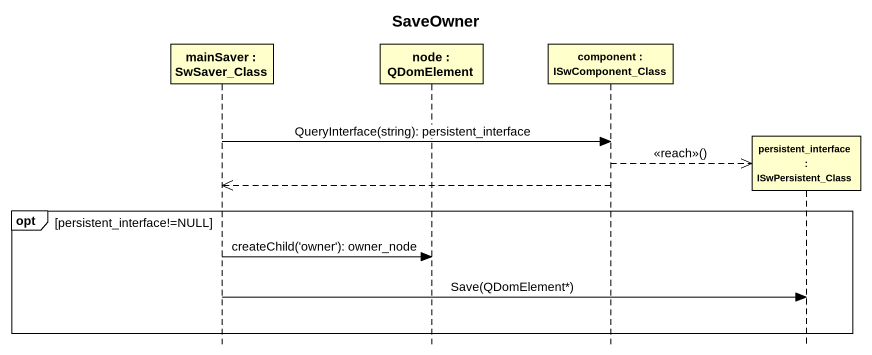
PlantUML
@startuml
title SaveOwner
hide footbox
participant "mainSaver : SwSaver_Class" as mainSaver
participant "node : QDomElement" as node_
participant "component : ISwComponent_Class" as component_
participant "persistent_interface : ISwPersistent_Class" as persistent_interface

mainSaver -> component_ : QueryInterface(string): persistent_interface
component_ -->> persistent_interface ** : <<reach>>()
component_ -->> mainSaver
opt persistent_interface!=NULL
  mainSaver -> node_ : createChild('owner'): owner_node
  mainSaver -> persistent_interface : Save(QDomElement*)
end
@enduml
